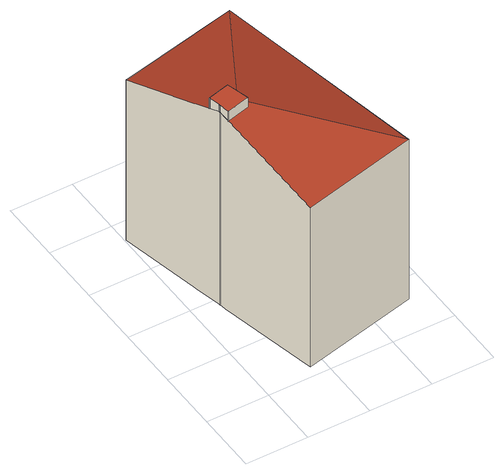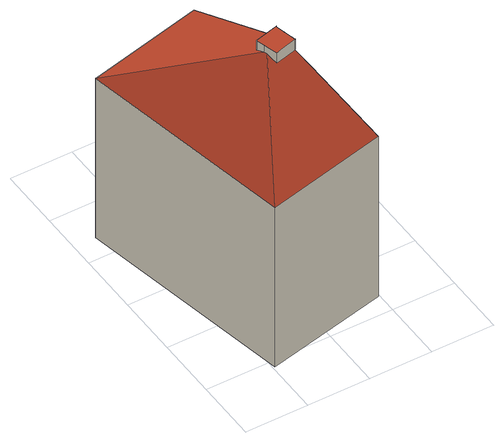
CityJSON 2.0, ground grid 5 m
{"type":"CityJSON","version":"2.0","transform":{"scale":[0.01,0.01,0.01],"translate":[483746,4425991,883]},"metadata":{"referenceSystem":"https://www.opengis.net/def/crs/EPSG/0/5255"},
"CityObjects":{
"building1":{"type":"Building","attributes":{"name":"Fotogrametrik Bina_8020-4","roofProjectionArea":174.55,"blockNumber":"8020","buildingType":1001,"parcelNumber":"4","takbisNeighbourhoodReference":123388,"takbisPropertyIdentityNumber":3239548,"tenderRegistrationNumber":"2018605712","class":"FotogrametrikBina","measuredHeight":902.44},"children":["building1-1"],"geometry":[{"type":"MultiSurface","lod":"2","boundaries":[[[0,1,2,3,4,5,6,7,8,9,10]],[[11,7,6]],[[11,12,13,14,15,16,7]],[[16,15,9,8,7]],[[2,17,18,19]],[[20,21,10,9]],[[13,22,11,6,5,23,24,25,26,27,28,29]],[[30,3,31,32]],[[3,33,34,31]],[[33,2,19,34]],[[35,20,9,15]],[[21,36,37,38,39,6,5,4,3,2,1,0,10]],[[39,40,11,6]],[[40,41,42,14,13,12,11]],[[43,13,29,44]],[[42,35,15,14]],[[42,41,40,39,38,37,36,21,20,35]]],"semantics":{"surfaces":[{"type":"RoofSurface"},{"type":"WallSurface"},{"type":"GroundSurface"}],"values":[0,0,0,0,1,1,1,1,1,1,1,1,1,1,1,1,2]}}]},
"building1-1":{"type":"BuildingInstallation","attributes":{"name":"Cati Eklenti_1","class":"BinaCatiEklenti"},"parents":["building1"],"geometry":[{"type":"MultiSurface","lod":"2","boundaries":[[[45,25,27,46,29,47,48,49,50,51,52,53,19,31]],[[27,25,26]],[[45,31,19,2,3,4,5,6,26,25]],[[6,11,27,26]],[[11,12,13,29,46,27]],[[47,29,13,54,55,48]],[[55,16,49,48]],[[16,8,56,52,51,50]],[[56,57,2,19,53,52]]],"semantics":{"surfaces":[{"type":"RoofSurface"},{"type":"WallSurface"}],"values":[0,0,1,1,1,1,1,1,1]}}]}
},
"vertices":[
[151,1187,1797],[155,1169,1803],[182,1043,1847],[183,1040,1848],[202,954,1877],[203,946,1880],[204,942,1881],[373,987,1881],[382,1002,1877],[985,2054,1568],[9,1834,1575],[205,940,1880],[216,889,1862],[222,862,1852],[391,86,1568],[1323,307,1568],[389,975,1876],[178,1042,1847],[178,1042,1944],[182,1043,1944],[985,2054,91],[9,1834,91],[216,890,1862],[202,953,1877],[202,953,1943],[203,946,1943],[204,942,1943],[205,940,1943],[216,890,1942],[222,862,1942],[183,1039,1848],[183,1040,1944],[183,1039,1944],[183,1042,1847],[183,1042,1944],[1323,307,91],[151,1187,91],[155,1169,91],[202,954,91],[204,942,91],[205,940,91],[216,889,91],[391,86,91],[218,861,1852],[218,861,1942],
[202,954,1943],[216,889,1942],[375,902,1942],[407,910,1942],[389,975,1942],[389,976,1942],[382,1002,1942],[358,1089,1942],[276,1068,1943],[375,902,1852],[407,910,1852],[358,1089,1846],[276,1068,1847]
]}
